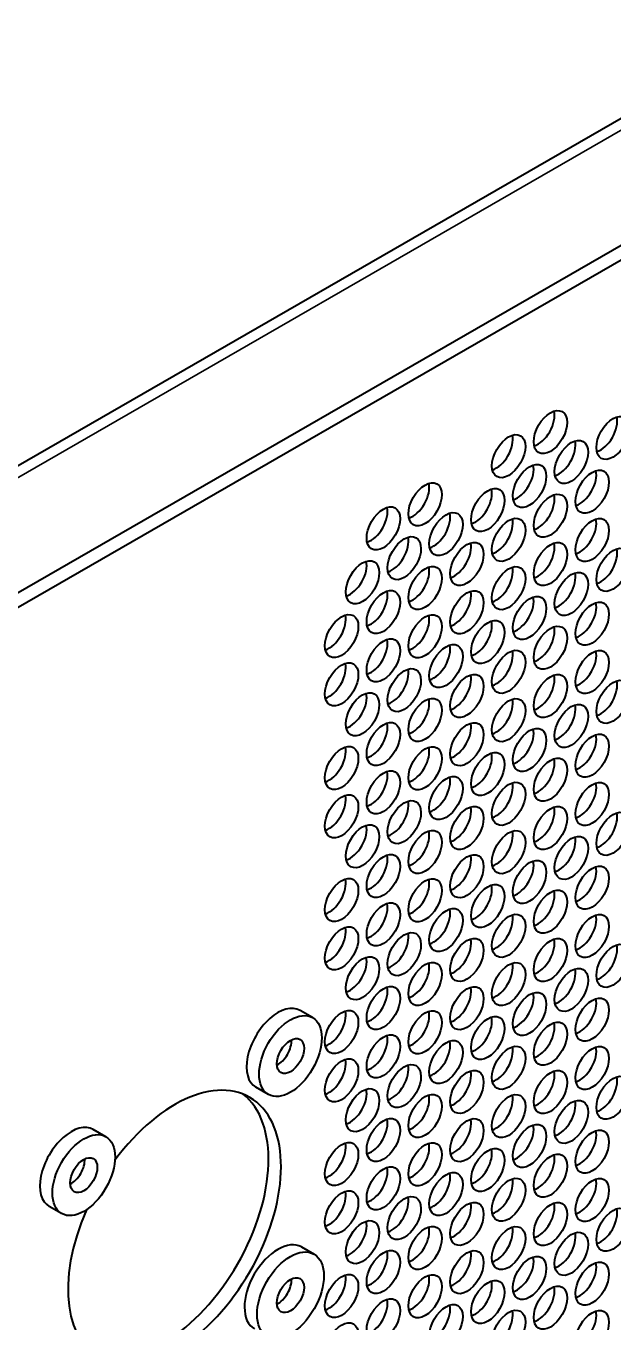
# Model space of a CAD drawing. Header units: millimetres. Extents: x 0 to 1682, y 0 to 1188.
# Drawn here: x 1316.6 to 1349.7, y 1025.4 to 1098.5 of the extents above; entities that cross this region are included whole.
import ezdxf

# ---------------------------------------------------------------- set-up
doc = ezdxf.new("R2010")
doc.units = ezdxf.units.MM
doc.header["$LTSCALE"] = 2
doc.layers.add('가시적인 것(ISO)', color=3, linetype='Continuous', lineweight=40)
doc.layers.add('가시적인 좁은 것(ISO)', color=3, linetype='Continuous', lineweight=35)

msp = doc.modelspace()

# ---------------------------------------------------------------- linework, layer by layer
at = {"layer": '가시적인 것(ISO)'}
for p, q in [((1216.0023, 1016.0638), (1395.6074, 1119.4915)), ((1402.2624, 1116.1359), (1222.6572, 1012.7082)), ((1402.2624, 1115.3183), (1222.6572, 1011.8906)), ((1332.74, 1042.5729), (1332.0329, 1042.9801)), ((1330.2449, 1038.24), (1329.5378, 1038.6472)), ((1321.0734, 1035.8546), (1320.3663, 1036.2618)), ((1318.5782, 1031.5216), (1317.8711, 1031.9288)), ((1332.1161, 1029.6357), (1332.8232, 1029.2285))]:
    msp.add_line(p, q, dxfattribs=at)
for centre, major_axis in [((1346.1652, 1075.6006), (-0.6654, -1.1554)), ((1349.7008, 1075.2766), (-0.6654, -1.1554)), ((1343.8082, 1074.2433), (-0.6654, -1.1554)), ((1347.3437, 1073.9192), (-0.6654, -1.1554)), ((1344.9867, 1072.5619), (-0.6654, -1.1554)), ((1348.5222, 1072.2379), (-0.6654, -1.1554)), ((1339.0941, 1071.5286), (-0.6654, -1.1554)), ((1342.6298, 1071.2047), (-0.6654, -1.1554)), ((1346.1652, 1070.8806), (-0.6654, -1.1554)), ((1336.7372, 1070.1713), (-0.6654, -1.1554)), ((1340.2726, 1069.8473), (-0.6654, -1.1554)), ((1343.8082, 1069.5233), (-0.6654, -1.1554)), ((1348.5222, 1069.5127), (-0.6654, -1.1554)), ((1337.9156, 1068.49), (-0.6654, -1.1554)), ((1341.4511, 1068.1659), (-0.6654, -1.1554)), ((1346.1652, 1068.1554), (-0.6654, -1.1554)), ((1349.7008, 1067.8315), (-0.6654, -1.1554)), ((1335.5587, 1067.1327), (-0.6654, -1.1554)), ((1339.0941, 1066.8086), (-0.6654, -1.1554)), ((1343.8082, 1066.7982), (-0.6654, -1.1554)), ((1347.3437, 1066.4741), (-0.6654, -1.1554)), ((1336.7372, 1065.4513), (-0.6654, -1.1554)), ((1341.4511, 1065.4408), (-0.6654, -1.1554)), ((1344.9867, 1065.1168), (-0.6654, -1.1554)), ((1348.5222, 1064.7928), (-0.6654, -1.1554)), ((1334.3801, 1064.094), (-0.6654, -1.1554)), ((1339.0941, 1064.0835), (-0.6654, -1.1554)), ((1342.6298, 1063.7595), (-0.6654, -1.1554)), ((1346.1652, 1063.4355), (-0.6654, -1.1554)), ((1336.7372, 1062.7262), (-0.6654, -1.1554)), ((1340.2726, 1062.4021), (-0.6654, -1.1554)), ((1343.8082, 1062.0782), (-0.6654, -1.1554)), ((1348.5222, 1062.0676), (-0.6654, -1.1554)), ((1334.3801, 1061.3688), (-0.6654, -1.1554)), ((1337.9156, 1061.0448), (-0.6654, -1.1554)), ((1341.4511, 1060.7208), (-0.6654, -1.1554)), ((1346.1652, 1060.7103), (-0.6654, -1.1554)), ((1349.7008, 1060.3864), (-0.6654, -1.1554)), ((1335.5587, 1059.6876), (-0.6654, -1.1554)), ((1339.0941, 1059.3635), (-0.6654, -1.1554)), ((1343.8082, 1059.353), (-0.6654, -1.1554)), ((1347.3437, 1059.029), (-0.6654, -1.1554)), ((1336.7372, 1058.0062), (-0.6654, -1.1554)), ((1341.4511, 1057.9957), (-0.6654, -1.1554)), ((1344.9867, 1057.6717), (-0.6654, -1.1554)), ((1348.5222, 1057.3476), (-0.6654, -1.1554)), ((1334.3801, 1056.6489), (-0.6654, -1.1554)), ((1339.0941, 1056.6383), (-0.6654, -1.1554)), ((1342.6298, 1056.3144), (-0.6654, -1.1554)), ((1346.1652, 1055.9903), (-0.6654, -1.1554)), ((1336.7372, 1055.2811), (-0.6654, -1.1554)), ((1340.2726, 1054.957), (-0.6654, -1.1554)), ((1343.8082, 1054.633), (-0.6654, -1.1554)), ((1348.5222, 1054.6225), (-0.6654, -1.1554)), ((1334.3801, 1053.9237), (-0.6654, -1.1554)), ((1337.9156, 1053.5997), (-0.6654, -1.1554)), ((1341.4511, 1053.2757), (-0.6654, -1.1554)), ((1346.1652, 1053.2652), (-0.6654, -1.1554)), ((1349.7008, 1052.9412), (-0.6654, -1.1554)), ((1335.5587, 1052.2424), (-0.6654, -1.1554)), ((1339.0941, 1051.9184), (-0.6654, -1.1554)), ((1343.8082, 1051.9079), (-0.6654, -1.1554)), ((1347.3437, 1051.5838), (-0.6654, -1.1554)), ((1336.7372, 1050.5611), (-0.6654, -1.1554)), ((1341.4511, 1050.5505), (-0.6654, -1.1554)), ((1344.9867, 1050.2265), (-0.6654, -1.1554)), ((1348.5222, 1049.9025), (-0.6654, -1.1554)), ((1334.3801, 1049.2037), (-0.6654, -1.1554)), ((1339.0941, 1049.1932), (-0.6654, -1.1554)), ((1342.6298, 1048.8693), (-0.6654, -1.1554)), ((1346.1652, 1048.5452), (-0.6654, -1.1554)), ((1336.7372, 1047.8359), (-0.6654, -1.1554)), ((1340.2726, 1047.5119), (-0.6654, -1.1554)), ((1343.8082, 1047.1879), (-0.6654, -1.1554)), ((1348.5222, 1047.1774), (-0.6654, -1.1554)), ((1334.3801, 1046.4786), (-0.6654, -1.1554)), ((1337.9156, 1046.1546), (-0.6654, -1.1554)), ((1341.4511, 1045.8306), (-0.6654, -1.1554)), ((1346.1652, 1045.82), (-0.6654, -1.1554)), ((1349.7008, 1045.4961), (-0.6654, -1.1554)), ((1335.5587, 1044.7973), (-0.6654, -1.1554)), ((1339.0941, 1044.4732), (-0.6654, -1.1554)), ((1343.8082, 1044.4628), (-0.6654, -1.1554)), ((1347.3437, 1044.1387), (-0.6654, -1.1554)), ((1336.7372, 1043.116), (-0.6654, -1.1554)), ((1341.4511, 1043.1054), (-0.6654, -1.1554)), ((1344.9867, 1042.7814), (-0.6654, -1.1554)), ((1348.5222, 1042.4574), (-0.6654, -1.1554)), ((1331.4925, 1040.4065), (-1.2476, -2.1665)), ((1334.3801, 1041.7586), (-0.6654, -1.1554)), ((1339.0941, 1041.7481), (-0.6654, -1.1554)), ((1342.6298, 1041.4241), (-0.6654, -1.1554)), ((1346.1652, 1041.1001), (-0.6654, -1.1554)), ((1331.4925, 1040.4065), (-0.5393, -0.9365)), ((1336.7372, 1040.3908), (-0.6654, -1.1554)), ((1340.2726, 1040.0667), (-0.6654, -1.1554)), ((1334.3801, 1039.0334), (-0.6654, -1.1554)), ((1343.8082, 1039.7428), (-0.6654, -1.1554)), ((1348.5222, 1039.7322), (-0.6654, -1.1554)), ((1337.9156, 1038.7095), (-0.6654, -1.1554)), ((1341.4511, 1038.3854), (-0.6654, -1.1554)), ((1346.1652, 1038.3749), (-0.6654, -1.1554)), ((1349.7008, 1038.051), (-0.6654, -1.1554)), ((1335.5587, 1037.3522), (-0.6654, -1.1554)), ((1339.0941, 1037.0281), (-0.6654, -1.1554)), ((1343.8082, 1037.0176), (-0.6654, -1.1554)), ((1347.3437, 1036.6936), (-0.6654, -1.1554)), ((1336.7372, 1035.6708), (-0.6654, -1.1554)), ((1341.4511, 1035.6603), (-0.6654, -1.1554)), ((1319.8258, 1033.6881), (-1.2476, -2.1665)), ((1344.9867, 1035.3363), (-0.6654, -1.1554)), ((1348.5222, 1035.0123), (-0.6654, -1.1554)), ((1334.3801, 1034.3135), (-0.6654, -1.1554)), ((1339.0941, 1034.303), (-0.6654, -1.1554)), ((1342.6298, 1033.979), (-0.6654, -1.1554)), ((1319.8258, 1033.6881), (-0.5393, -0.9365)), ((1346.1652, 1033.6549), (-0.6654, -1.1554)), ((1336.7372, 1032.9457), (-0.6654, -1.1554)), ((1340.2726, 1032.6216), (-0.6654, -1.1554)), ((1343.8082, 1032.2977), (-0.6654, -1.1554)), ((1348.5222, 1032.2871), (-0.6654, -1.1554)), ((1334.3801, 1031.5883), (-0.6654, -1.1554)), ((1337.9156, 1031.2643), (-0.6654, -1.1554)), ((1341.4511, 1030.9403), (-0.6654, -1.1554)), ((1346.1652, 1030.9298), (-0.6654, -1.1554)), ((1349.7008, 1030.6058), (-0.6654, -1.1554)), ((1335.5587, 1029.9071), (-0.6654, -1.1554)), ((1339.0941, 1029.583), (-0.6654, -1.1554)), ((1343.8082, 1029.5725), (-0.6654, -1.1554)), ((1347.3437, 1029.2484), (-0.6654, -1.1554)), ((1331.4925, 1026.9177), (-1.3308, -2.3109)), ((1336.7372, 1028.2257), (-0.6654, -1.1554)), ((1341.4511, 1028.2151), (-0.6654, -1.1554)), ((1344.9867, 1027.8912), (-0.6654, -1.1554)), ((1348.5222, 1027.5671), (-0.6654, -1.1554)), ((1331.4925, 1026.9177), (-0.5393, -0.9365)), ((1334.3801, 1026.8683), (-0.6654, -1.1554)), ((1339.0941, 1026.8578), (-0.6654, -1.1554)), ((1342.6298, 1026.5339), (-0.6654, -1.1554)), ((1346.1652, 1026.2098), (-0.6654, -1.1554)), ((1336.7372, 1025.5005), (-0.6654, -1.1554)), ((1340.2726, 1025.1765), (-0.6654, -1.1554)), ((1343.8082, 1024.8525), (-0.6654, -1.1554)), ((1348.5222, 1024.842), (-0.6654, -1.1554)), ((1334.3801, 1024.1432), (-0.6654, -1.1554))]:
    msp.add_ellipse(centre, major_axis=major_axis, ratio=0.5780931, dxfattribs=at)
for centre, major_axis, start_param, end_param in [((1345.4581, 1076.0078), (0.6654, 1.1554), 3.6993769, 5.7254011), ((1348.9937, 1075.6838), (0.6654, 1.1554), 3.6993769, 5.7254011), ((1343.1011, 1074.6505), (0.6654, 1.1554), 3.6993769, 5.7254011), ((1346.6366, 1074.3264), (0.6654, 1.1554), 3.6993769, 5.7254011), ((1344.2796, 1072.9691), (0.6654, 1.1554), 3.6993769, 5.7254011), ((1347.8151, 1072.6451), (0.6654, 1.1554), 3.6993769, 5.7254011), ((1338.387, 1071.9358), (0.6654, 1.1554), 3.6993769, 5.7254011), ((1341.9227, 1071.6118), (0.6654, 1.1554), 3.6993769, 5.7254011), ((1345.4581, 1071.2878), (0.6654, 1.1554), 3.6993769, 5.7254011), ((1336.0301, 1070.5785), (0.6654, 1.1554), 3.6993769, 5.7254011), ((1339.5655, 1070.2545), (0.6654, 1.1554), 3.6993769, 5.7254011), ((1343.1011, 1069.9305), (0.6654, 1.1554), 3.6993769, 5.7254011), ((1347.8151, 1069.9199), (0.6654, 1.1554), 3.6993769, 5.7254011), ((1337.2085, 1068.8972), (0.6654, 1.1554), 3.6993769, 5.7254011), ((1340.744, 1068.5731), (0.6654, 1.1554), 3.6993769, 5.7254011), ((1345.4581, 1068.5626), (0.6654, 1.1554), 3.6993769, 5.7254011), ((1348.9937, 1068.2387), (0.6654, 1.1554), 3.6993769, 5.7254011), ((1334.8516, 1067.5399), (0.6654, 1.1554), 3.6993769, 5.7254011), ((1338.387, 1067.2158), (0.6654, 1.1554), 3.6993769, 5.7254011), ((1343.1011, 1067.2053), (0.6654, 1.1554), 3.6993769, 5.7254011), ((1346.6366, 1066.8813), (0.6654, 1.1554), 3.6993769, 5.7254011), ((1336.0301, 1065.8585), (0.6654, 1.1554), 3.6993769, 5.7254011), ((1340.744, 1065.848), (0.6654, 1.1554), 3.6993769, 5.7254011), ((1344.2796, 1065.524), (0.6654, 1.1554), 3.6993769, 5.7254011), ((1333.673, 1064.5012), (0.6654, 1.1554), 3.6993769, 5.7254011), ((1338.387, 1064.4907), (0.6654, 1.1554), 3.6993769, 5.7254011), ((1347.8151, 1065.2), (0.6654, 1.1554), 3.6993769, 5.7254011), ((1341.9227, 1064.1667), (0.6654, 1.1554), 3.6993769, 5.7254011), ((1345.4581, 1063.8427), (0.6654, 1.1554), 3.6993769, 5.7254011), ((1336.0301, 1063.1334), (0.6654, 1.1554), 3.6993769, 5.7254011), ((1339.5655, 1062.8093), (0.6654, 1.1554), 3.6993769, 5.7254011), ((1343.1011, 1062.4854), (0.6654, 1.1554), 3.6993769, 5.7254011), ((1347.8151, 1062.4748), (0.6654, 1.1554), 3.6993769, 5.7254011), ((1333.673, 1061.776), (0.6654, 1.1554), 3.6993769, 5.7254011), ((1337.2085, 1061.452), (0.6654, 1.1554), 3.6993769, 5.7254011), ((1340.744, 1061.128), (0.6654, 1.1554), 3.6993769, 5.7254011), ((1345.4581, 1061.1175), (0.6654, 1.1554), 3.6993769, 5.7254011), ((1334.8516, 1060.0948), (0.6654, 1.1554), 3.6993769, 5.7254011), ((1348.9937, 1060.7935), (0.6654, 1.1554), 3.6993769, 5.7254011), ((1338.387, 1059.7707), (0.6654, 1.1554), 3.6993769, 5.7254011), ((1343.1011, 1059.7602), (0.6654, 1.1554), 3.6993769, 5.7254011), ((1346.6366, 1059.4361), (0.6654, 1.1554), 3.6993769, 5.7254011), ((1336.0301, 1058.4134), (0.6654, 1.1554), 3.6993769, 5.7254011), ((1340.744, 1058.4029), (0.6654, 1.1554), 3.6993769, 5.7254011), ((1344.2796, 1058.0789), (0.6654, 1.1554), 3.6993769, 5.7254011), ((1347.8151, 1057.7548), (0.6654, 1.1554), 3.6993769, 5.7254011), ((1333.673, 1057.0561), (0.6654, 1.1554), 3.6993769, 5.7254011), ((1338.387, 1057.0455), (0.6654, 1.1554), 3.6993769, 5.7254011), ((1341.9227, 1056.7216), (0.6654, 1.1554), 3.6993769, 5.7254011), ((1345.4581, 1056.3975), (0.6654, 1.1554), 3.6993769, 5.7254011), ((1336.0301, 1055.6883), (0.6654, 1.1554), 3.6993769, 5.7254011), ((1339.5655, 1055.3642), (0.6654, 1.1554), 3.6993769, 5.7254011), ((1343.1011, 1055.0402), (0.6654, 1.1554), 3.6993769, 5.7254011), ((1347.8151, 1055.0297), (0.6654, 1.1554), 3.6993769, 5.7254011), ((1333.673, 1054.3309), (0.6654, 1.1554), 3.6993769, 5.7254011), ((1337.2085, 1054.0069), (0.6654, 1.1554), 3.6993769, 5.7254011), ((1340.744, 1053.6829), (0.6654, 1.1554), 3.6993769, 5.7254011), ((1345.4581, 1053.6724), (0.6654, 1.1554), 3.6993769, 5.7254011), ((1348.9937, 1053.3484), (0.6654, 1.1554), 3.6993769, 5.7254011), ((1334.8516, 1052.6496), (0.6654, 1.1554), 3.6993769, 5.7254011), ((1338.387, 1052.3256), (0.6654, 1.1554), 3.6993769, 5.7254011), ((1343.1011, 1052.3151), (0.6654, 1.1554), 3.6993769, 5.7254011), ((1346.6366, 1051.991), (0.6654, 1.1554), 3.6993769, 5.7254011), ((1336.0301, 1050.9683), (0.6654, 1.1554), 3.6993769, 5.7254011), ((1340.744, 1050.9577), (0.6654, 1.1554), 3.6993769, 5.7254011), ((1344.2796, 1050.6337), (0.6654, 1.1554), 3.6993769, 5.7254011), ((1347.8151, 1050.3097), (0.6654, 1.1554), 3.6993769, 5.7254011), ((1333.673, 1049.6109), (0.6654, 1.1554), 3.6993769, 5.7254011), ((1338.387, 1049.6004), (0.6654, 1.1554), 3.6993769, 5.7254011), ((1341.9227, 1049.2765), (0.6654, 1.1554), 3.6993769, 5.7254011), ((1345.4581, 1048.9524), (0.6654, 1.1554), 3.6993769, 5.7254011), ((1336.0301, 1048.2431), (0.6654, 1.1554), 3.6993769, 5.7254011), ((1339.5655, 1047.9191), (0.6654, 1.1554), 3.6993769, 5.7254011), ((1343.1011, 1047.5951), (0.6654, 1.1554), 3.6993769, 5.7254011), ((1347.8151, 1047.5846), (0.6654, 1.1554), 3.6993769, 5.7254011), ((1333.673, 1046.8858), (0.6654, 1.1554), 3.6993769, 5.7254011), ((1337.2085, 1046.5618), (0.6654, 1.1554), 3.6993769, 5.7254011), ((1340.744, 1046.2378), (0.6654, 1.1554), 3.6993769, 5.7254011), ((1345.4581, 1046.2272), (0.6654, 1.1554), 3.6993769, 5.7254011), ((1348.9937, 1045.9033), (0.6654, 1.1554), 3.6993769, 5.7254011), ((1334.8516, 1045.2045), (0.6654, 1.1554), 3.6993769, 5.7254011), ((1338.387, 1044.8804), (0.6654, 1.1554), 3.6993769, 5.7254011), ((1343.1011, 1044.87), (0.6654, 1.1554), 3.6993769, 5.7254011), ((1346.6366, 1044.5459), (0.6654, 1.1554), 3.6993769, 5.7254011), ((1336.0301, 1043.5232), (0.6654, 1.1554), 3.6993769, 5.7254011), ((1340.744, 1043.5126), (0.6654, 1.1554), 3.6993769, 5.7254011), ((1330.7854, 1040.8137), (1.2476, 2.1665), 0, 3.1415927), ((1344.2796, 1043.1886), (0.6654, 1.1554), 3.6993769, 5.7254011), ((1347.8151, 1042.8646), (0.6654, 1.1554), 3.6993769, 5.7254011), ((1333.673, 1042.1658), (0.6654, 1.1554), 3.6993769, 5.7254011), ((1338.387, 1042.1553), (0.6654, 1.1554), 3.6993769, 5.7254011), ((1341.9227, 1041.8313), (0.6654, 1.1554), 3.6993769, 5.7254011), ((1345.4581, 1041.5073), (0.6654, 1.1554), 3.6993769, 5.7254011), ((1330.7854, 1040.8137), (0.5393, 0.9365), 3.8532147, 5.5715633), ((1336.0301, 1040.798), (0.6654, 1.1554), 3.6993769, 5.7254011), ((1339.5655, 1040.4739), (0.6654, 1.1554), 3.6993769, 5.7254011), ((1343.1011, 1040.15), (0.6654, 1.1554), 3.6993769, 5.7254011), ((1347.8151, 1040.1394), (0.6654, 1.1554), 3.6993769, 5.7254011), ((1333.673, 1039.4406), (0.6654, 1.1554), 3.6993769, 5.7254011), ((1337.2085, 1039.1167), (0.6654, 1.1554), 3.6993769, 5.7254011), ((1324.952, 1030.7101), (4.2418, 7.366), 1.7595655, 7.6608128), ((1340.744, 1038.7926), (0.6654, 1.1554), 3.6993769, 5.7254011), ((1345.4581, 1038.7821), (0.6654, 1.1554), 3.6993769, 5.7254011), ((1348.9937, 1038.4582), (0.6654, 1.1554), 3.6993769, 5.7254011), ((1324.2449, 1031.1173), (-4.2418, -7.366), 0.0831243, 3.0584683), ((1334.8516, 1037.7594), (0.6654, 1.1554), 3.6993769, 5.7254011), ((1338.387, 1037.4353), (0.6654, 1.1554), 3.6993769, 5.7254011), ((1343.1011, 1037.4248), (0.6654, 1.1554), 3.6993769, 5.7254011), ((1346.6366, 1037.1008), (0.6654, 1.1554), 3.6993769, 5.7254011), ((1336.0301, 1036.078), (0.6654, 1.1554), 3.6993769, 5.7254011), ((1340.744, 1036.0675), (0.6654, 1.1554), 3.6993769, 5.7254011), ((1319.1187, 1034.0953), (1.2476, 2.1665), 0, 3.1415927), ((1344.2796, 1035.7435), (0.6654, 1.1554), 3.6993769, 5.7254011), ((1347.8151, 1035.4195), (0.6654, 1.1554), 3.6993769, 5.7254011), ((1333.673, 1034.7207), (0.6654, 1.1554), 3.6993769, 5.7254011), ((1338.387, 1034.7102), (0.6654, 1.1554), 3.6993769, 5.7254011), ((1319.1187, 1034.0953), (0.5393, 0.9365), 3.8532147, 5.5715633), ((1341.9227, 1034.3862), (0.6654, 1.1554), 3.6993769, 5.7254011), ((1345.4581, 1034.0621), (0.6654, 1.1554), 3.6993769, 5.7254011), ((1336.0301, 1033.3529), (0.6654, 1.1554), 3.6993769, 5.7254011), ((1339.5655, 1033.0288), (0.6654, 1.1554), 3.6993769, 5.7254011), ((1343.1011, 1032.7049), (0.6654, 1.1554), 3.6993769, 5.7254011), ((1347.8151, 1032.6943), (0.6654, 1.1554), 3.6993769, 5.7254011), ((1333.673, 1031.9955), (0.6654, 1.1554), 3.6993769, 5.7254011), ((1337.2085, 1031.6715), (0.6654, 1.1554), 3.6993769, 5.7254011), ((1340.744, 1031.3475), (0.6654, 1.1554), 3.6993769, 5.7254011), ((1345.4581, 1031.337), (0.6654, 1.1554), 3.6993769, 5.7254011), ((1348.9937, 1031.013), (0.6654, 1.1554), 3.6993769, 5.7254011), ((1334.8516, 1030.3142), (0.6654, 1.1554), 3.6993769, 5.7254011), ((1338.387, 1029.9902), (0.6654, 1.1554), 3.6993769, 5.7254011), ((1343.1011, 1029.9797), (0.6654, 1.1554), 3.6993769, 5.7254011), ((1346.6366, 1029.6556), (0.6654, 1.1554), 3.6993769, 5.7254011), ((1330.7854, 1027.3248), (-1.3308, -2.3109), 3.1415927, 6.2831853), ((1336.0301, 1028.6329), (0.6654, 1.1554), 3.6993769, 5.7254011), ((1340.744, 1028.6223), (0.6654, 1.1554), 3.6993769, 5.7254011), ((1344.2796, 1028.2984), (0.6654, 1.1554), 3.6993769, 5.7254011), ((1347.8151, 1027.9743), (0.6654, 1.1554), 3.6993769, 5.7254011), ((1333.673, 1027.2755), (0.6654, 1.1554), 3.6993769, 5.7254011), ((1338.387, 1027.265), (0.6654, 1.1554), 3.6993769, 5.7254011), ((1330.7854, 1027.3248), (0.5393, 0.9365), 3.8532147, 5.5715633), ((1341.9227, 1026.9411), (0.6654, 1.1554), 3.6993769, 5.7254011), ((1345.4581, 1026.617), (0.6654, 1.1554), 3.6993769, 5.7254011), ((1336.0301, 1025.9077), (0.6654, 1.1554), 3.6993769, 5.7254011), ((1339.5655, 1025.5837), (0.6654, 1.1554), 3.6993769, 5.7254011), ((1343.1011, 1025.2597), (0.6654, 1.1554), 3.6993769, 5.7254011), ((1347.8151, 1025.2492), (0.6654, 1.1554), 3.6993769, 5.7254011)]:
    msp.add_ellipse(centre, major_axis=major_axis, ratio=0.5780931, start_param=start_param, end_param=end_param, dxfattribs=at)
at = {"layer": '가시적인 좁은 것(ISO)'}
msp.add_line((1396.6055, 1119.3935), (1217.0004, 1015.9658), dxfattribs=at)

doc.saveas('drawing.dxf')
